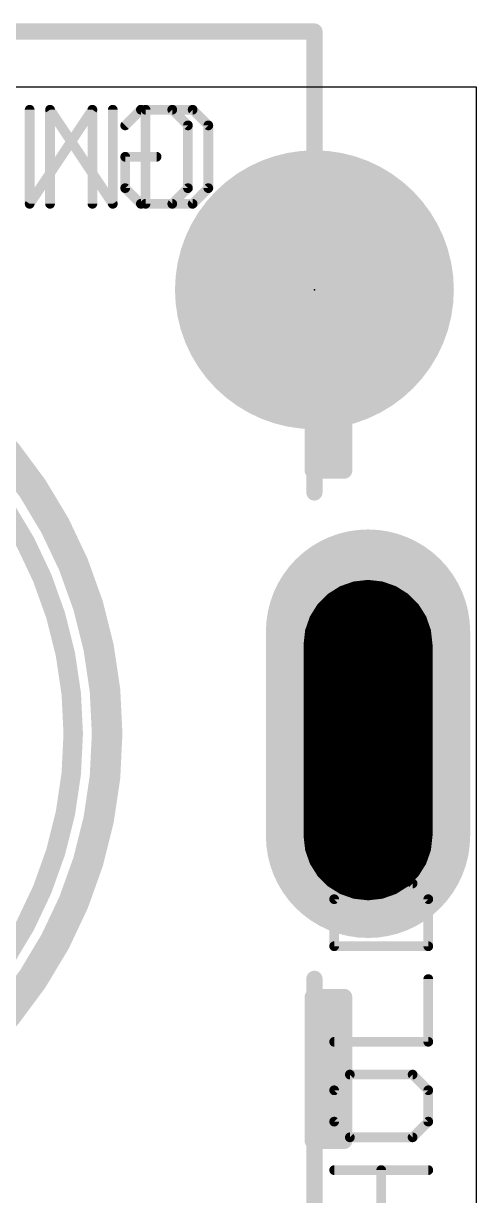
# Model space of a CAD drawing. Extents: x -2.2 to 51.7, y -0.4 to 51.
# Drawn here: x 45.98 to 49.53, y 41.8 to 50.98 of the extents above; entities that cross this region are included whole.
import ezdxf

# ---------------------------------------------------------------- set-up
doc = ezdxf.new("R2010")
doc.units = 0
for name, color, linetype in [('17', 94, 'CONTINUOUS'), ('20', 178, 'CONTINUOUS'), ('21', 250, 'CONTINUOUS'), ('22', 250, 'CONTINUOUS'), ('23', 178, 'CONTINUOUS'), ('253', 6, 'CONTINUOUS'), ('41', 14, 'CONTINUOUS'), ('46', 134, 'CONTINUOUS')]:
    doc.layers.add(name, color=color, linetype=linetype)

# ---------------------------------------------------------------- blocks, each defined once
blk = doc.blocks.new('LONGP100')
at = {"const_width": 1}
blk.add_lwpolyline([(-0.5, 0), (0.5, 0)], dxfattribs=at)
at = {"const_width": 0.5}
for points in [[(-0.5, 0.25, 1), (-0.5, -0.25)], [(0.5, -0.25, 1), (0.5, 0.25)]]:
    blk.add_lwpolyline(points, format="xyb", dxfattribs=at)
blk = doc.blocks.new('ROUNDP')
at = {"const_width": 0.5}
blk.add_lwpolyline([(0, -0.25, 1), (0, 0.25, 1), (0, -0.25)], format="xyb", dxfattribs=at)

msp = doc.modelspace()

# ---------------------------------------------------------------- linework, layer by layer
at = {"layer": '20'}
for p, q in [((49.53, 50.4825), (0, 50.4825)), ((49.53, 34.29), (49.53, 50.4825))]:
    msp.add_line(p, q, dxfattribs=at)
at = {"layer": '21'}
for points, const_width in [([(48.18, 50.9175), (38.18, 50.9175)], 0.127), ([(48.26, 50.9175), (48.18, 50.9175)], 0.127), ([(48.26, 47.3075), (48.26, 50.9175)], 0.127), ([(46.189, 49.5681), (46.189, 50.3053)], 0.0762), ([(46.189, 50.3053), (46.6805, 49.5681)], 0.0762), ([(46.6805, 49.5681), (46.6805, 50.3053)], 0.0762), ([(46.9374, 50.3053), (46.9374, 49.5681)], 0.0762), ([(47.306, 50.3053), (46.9374, 50.3053)], 0.0762), ([(47.4289, 50.1825), (47.306, 50.3053)], 0.0762), ([(47.4289, 49.691), (47.4289, 50.1825)], 0.0762), ([(47.306, 49.5681), (47.4289, 49.691)], 0.0762), ([(46.9374, 49.5681), (47.306, 49.5681)], 0.0762), ([(48.5375, 44.2444), (48.4147, 44.1215)], 0.0762), ([(49.029, 44.2444), (48.5375, 44.2444)], 0.0762), ([(49.1519, 44.1215), (49.029, 44.2444)], 0.0762), ([(48.4147, 44.1215), (48.4147, 43.7529)], 0.0762), ([(49.1519, 43.7529), (49.1519, 44.1215)], 0.0762), ([(48.4147, 43.7529), (49.1519, 43.7529)], 0.0762), ([(48.26, 38.4175), (48.26, 43.4975)], 0.127), ([(49.1519, 43.0045), (49.1519, 43.496)], 0.0762), ([(48.4147, 43.0045), (49.1519, 43.0045)], 0.0762), ([(48.5375, 42.7476), (48.4147, 42.6247)], 0.0762), ([(49.029, 42.7476), (48.5375, 42.7476)], 0.0762), ([(49.1519, 42.6247), (49.029, 42.7476)], 0.0762), ([(48.4147, 42.6247), (48.4147, 42.379)], 0.0762), ([(49.1519, 42.379), (49.1519, 42.6247)], 0.0762), ([(48.4147, 42.379), (48.5375, 42.2561)], 0.0762), ([(49.029, 42.2561), (49.1519, 42.379)], 0.0762), ([(48.5375, 42.2561), (49.029, 42.2561)], 0.0762), ([(48.4147, 41.9992), (49.1519, 41.9992)], 0.0762), ([(48.7833, 41.5077), (48.7833, 41.9992)], 0.0762)]:
    msp.add_lwpolyline(points, dxfattribs=dict(at, const_width=const_width))
for points, const_width in [([(48.18, 50.9493, 1), (48.18, 50.8858)], 0.0635), ([(48.18, 50.8858, 1), (48.18, 50.9493)], 0.0635), ([(48.2918, 50.9175, 1), (48.2283, 50.9175)], 0.0635), ([(48.26, 50.8858, 1), (48.26, 50.9493)], 0.0635), ([(46.2081, 50.3053, 1), (46.17, 50.3053)], 0.0381), ([(46.2049, 50.3159, 1), (46.1732, 50.2948)], 0.0381), ([(46.6996, 50.3053, 1), (46.6615, 50.3053)], 0.0381), ([(46.9565, 50.3053, 1), (46.9184, 50.3053)], 0.0381), ([(46.9374, 50.3244, 1), (46.9374, 50.2863)], 0.0381), ([(47.3195, 50.3188, 1), (47.2926, 50.2919)], 0.0381), ([(47.306, 50.2863, 1), (47.306, 50.3244)], 0.0381), ([(47.448, 50.1825, 1), (47.4099, 50.1825)], 0.0381), ([(47.4154, 50.169, 1), (47.4424, 50.1959)], 0.0381), ([(47.4099, 49.691, 1), (47.448, 49.691)], 0.0381), ([(47.4424, 49.6775, 1), (47.4154, 49.7044)], 0.0381), ([(46.17, 49.5681, 1), (46.2081, 49.5681)], 0.0381), ([(46.6615, 49.5681, 1), (46.6996, 49.5681)], 0.0381), ([(46.6646, 49.5575, 1), (46.6964, 49.5787)], 0.0381), ([(46.9374, 49.5872, 1), (46.9374, 49.5491)], 0.0381), ([(46.9184, 49.5681, 1), (46.9565, 49.5681)], 0.0381), ([(47.2926, 49.5816, 1), (47.3195, 49.5546)], 0.0381), ([(47.306, 49.5491, 1), (47.306, 49.5872)], 0.0381), ([(43.18, 41.9175, 1), (43.18, 48.9175, 1), (43.18, 41.9175)], 0.1524), ([(43.18, 42.2267, 1), (43.18, 48.6083, 1), (43.18, 42.2267)], 0.1524), ([(48.2283, 47.3075, 1), (48.2918, 47.3075)], 0.0635), ([(48.5375, 44.2635, 1), (48.5375, 44.2254)], 0.0381), ([(48.551, 44.2309, 1), (48.5241, 44.2579)], 0.0381), ([(49.0425, 44.2579, 1), (49.0156, 44.2309)], 0.0381), ([(49.029, 44.2254, 1), (49.029, 44.2635)], 0.0381), ([(48.4337, 44.1215, 1), (48.3956, 44.1215)], 0.0381), ([(48.4012, 44.135, 1), (48.4281, 44.1081)], 0.0381), ([(49.171, 44.1215, 1), (49.1329, 44.1215)], 0.0381), ([(49.1384, 44.1081, 1), (49.1654, 44.135)], 0.0381), ([(48.4147, 43.772, 1), (48.4147, 43.7339)], 0.0381), ([(48.3956, 43.7529, 1), (48.4337, 43.7529)], 0.0381), ([(49.1329, 43.7529, 1), (49.171, 43.7529)], 0.0381), ([(49.1519, 43.7339, 1), (49.1519, 43.772)], 0.0381), ([(48.2918, 43.4975, 1), (48.2283, 43.4975)], 0.0635), ([(49.171, 43.496, 1), (49.1329, 43.496)], 0.0381), ([(48.4147, 43.0236, 1), (48.4147, 42.9855)], 0.0381), ([(49.1329, 43.0045, 1), (49.171, 43.0045)], 0.0381), ([(49.1519, 42.9855, 1), (49.1519, 43.0236)], 0.0381), ([(48.5375, 42.7666, 1), (48.5375, 42.7285)], 0.0381), ([(48.551, 42.7341, 1), (48.5241, 42.761)], 0.0381), ([(49.0425, 42.761, 1), (49.0156, 42.7341)], 0.0381), ([(49.029, 42.7285, 1), (49.029, 42.7666)], 0.0381), ([(48.4012, 42.6382, 1), (48.4281, 42.6112)], 0.0381), ([(48.4337, 42.6247, 1), (48.3956, 42.6247)], 0.0381), ([(49.171, 42.6247, 1), (49.1329, 42.6247)], 0.0381), ([(49.1384, 42.6112, 1), (49.1654, 42.6382)], 0.0381), ([(48.4281, 42.3924, 1), (48.4012, 42.3655)], 0.0381), ([(49.1654, 42.3655, 1), (49.1384, 42.3924)], 0.0381), ([(48.3956, 42.379, 1), (48.4337, 42.379)], 0.0381), ([(49.1329, 42.379, 1), (49.171, 42.379)], 0.0381), ([(48.5375, 42.2751, 1), (48.5375, 42.237)], 0.0381), ([(48.5241, 42.2426, 1), (48.551, 42.2696)], 0.0381), ([(49.0156, 42.2696, 1), (49.0425, 42.2426)], 0.0381), ([(49.029, 42.237, 1), (49.029, 42.2751)], 0.0381), ([(48.4147, 42.0182, 1), (48.4147, 41.9801)], 0.0381), ([(48.8023, 41.9992, 1), (48.7642, 41.9992)], 0.0381), ([(49.1519, 41.9801, 1), (49.1519, 42.0182)], 0.0381)]:
    msp.add_lwpolyline(points, format="xyb", dxfattribs=dict(at, const_width=const_width))
at = {"layer": '22', "const_width": 0.0381}
for points in [[(46.0485, 50.3053, 1), (46.0104, 50.3053)], [(46.54, 50.3053, 1), (46.5019, 50.3053)], [(46.5368, 50.2948, 1), (46.5051, 50.3159)], [(46.9008, 50.3244, 1), (46.9008, 50.2863)], [(46.9143, 50.2919, 1), (46.8873, 50.3188)], [(47.16, 50.3188, 1), (47.1331, 50.2919)], [(47.1465, 50.2863, 1), (47.1465, 50.3244)], [(47.2885, 50.1825, 1), (47.2504, 50.1825)], [(46.7644, 50.1959, 1), (46.7914, 50.169)], [(47.2559, 50.169, 1), (47.2829, 50.1959)], [(46.7779, 49.9558, 1), (46.7779, 49.9177)], [(46.797, 49.9367, 1), (46.7589, 49.9367)], [(47.0237, 49.9177, 1), (47.0237, 49.9558)], [(46.7914, 49.7044, 1), (46.7644, 49.6775)], [(46.7589, 49.691, 1), (46.797, 49.691)], [(47.2504, 49.691, 1), (47.2885, 49.691)], [(47.2829, 49.6775, 1), (47.2559, 49.7044)], [(46.0136, 49.5787, 1), (46.0454, 49.5575)], [(46.0104, 49.5681, 1), (46.0485, 49.5681)], [(46.5019, 49.5681, 1), (46.54, 49.5681)], [(46.9008, 49.5872, 1), (46.9008, 49.5491)], [(46.8873, 49.5546, 1), (46.9143, 49.5816)], [(47.1331, 49.5816, 1), (47.16, 49.5546)], [(47.1465, 49.5491, 1), (47.1465, 49.5872)]]:
    msp.add_lwpolyline(points, format="xyb", dxfattribs=at)
at = {"layer": '22', "const_width": 0.0762}
for points in [[(46.521, 50.3053), (46.0295, 49.5681)], [(46.0295, 49.5681), (46.0295, 50.3053)], [(46.521, 49.5681), (46.521, 50.3053)], [(46.7779, 50.1825), (46.9008, 50.3053)], [(46.9008, 50.3053), (47.1465, 50.3053)], [(47.1465, 50.3053), (47.2694, 50.1825)], [(47.2694, 50.1825), (47.2694, 49.691)], [(46.7779, 49.691), (46.7779, 49.9367)], [(46.7779, 49.9367), (47.0237, 49.9367)], [(46.9008, 49.5681), (46.7779, 49.691)], [(47.2694, 49.691), (47.1465, 49.5681)], [(47.1465, 49.5681), (46.9008, 49.5681)]]:
    msp.add_lwpolyline(points, dxfattribs=at)
at = {"layer": '23'}
msp.add_point((48.26, 48.895), dxfattribs=at)
at = {"layer": '253', "const_width": 0.127}
msp.add_lwpolyline([(43.18, 42.0175, 1), (43.18, 48.8175, 1), (43.18, 42.0175)], format="xyb", dxfattribs=at)
at = {"layer": '41', "const_width": 0.0635}
for points in [[(48.247, 48.6373, 1), (48.247, 48.5737)], [(48.2788, 48.6055, 1), (48.2152, 48.6055)], [(48.5248, 48.6055, 1), (48.4612, 48.6055)], [(48.493, 48.5737, 1), (48.493, 48.6373)], [(48.247, 48.5458, 1), (48.247, 48.4823)], [(48.493, 48.4823, 1), (48.493, 48.5458)], [(48.247, 48.4188, 1), (48.247, 48.3552)], [(48.493, 48.3552, 1), (48.493, 48.4188)], [(48.247, 48.2918, 1), (48.247, 48.2283)], [(48.493, 48.2283, 1), (48.493, 48.2918)], [(48.247, 48.1648, 1), (48.247, 48.1013)], [(48.493, 48.1013, 1), (48.493, 48.1648)], [(48.247, 48.0378, 1), (48.247, 47.9742)], [(48.493, 47.9742, 1), (48.493, 48.0378)], [(48.247, 47.9108, 1), (48.247, 47.8473)], [(48.493, 47.8473, 1), (48.493, 47.9108)], [(48.247, 47.7838, 1), (48.247, 47.7203)], [(48.493, 47.7203, 1), (48.493, 47.7838)], [(48.247, 47.6568, 1), (48.247, 47.5932)], [(48.493, 47.5932, 1), (48.493, 47.6568)], [(48.247, 47.5298, 1), (48.247, 47.4663)], [(48.493, 47.4663, 1), (48.493, 47.5298)], [(48.247, 47.5103, 1), (48.247, 47.4468)], [(48.2152, 47.4785, 1), (48.2788, 47.4785)], [(48.4612, 47.4785, 1), (48.5248, 47.4785)], [(48.493, 47.4468, 1), (48.493, 47.5103)], [(48.247, 43.3873, 1), (48.247, 43.3237)], [(48.247, 43.3388, 1), (48.247, 43.2752)], [(48.2788, 43.3555, 1), (48.2152, 43.3555)], [(48.5248, 43.3555, 1), (48.4612, 43.3555)], [(48.493, 43.3237, 1), (48.493, 43.3873)], [(48.493, 43.2752, 1), (48.493, 43.3388)], [(48.247, 43.2118, 1), (48.247, 43.1482)], [(48.493, 43.1482, 1), (48.493, 43.2118)], [(48.247, 43.0848, 1), (48.247, 43.0213)], [(48.493, 43.0213, 1), (48.493, 43.0848)], [(48.247, 42.9578, 1), (48.247, 42.8942)], [(48.493, 42.8942, 1), (48.493, 42.9578)], [(48.247, 42.8308, 1), (48.247, 42.7672)], [(48.493, 42.7672, 1), (48.493, 42.8308)], [(48.247, 42.7038, 1), (48.247, 42.6403)], [(48.493, 42.6403, 1), (48.493, 42.7038)], [(48.247, 42.5768, 1), (48.247, 42.5132)], [(48.493, 42.5132, 1), (48.493, 42.5768)], [(48.247, 42.4498, 1), (48.247, 42.3862)], [(48.493, 42.3862, 1), (48.493, 42.4498)], [(48.247, 42.3228, 1), (48.247, 42.2593)], [(48.493, 42.2593, 1), (48.493, 42.3228)], [(48.247, 42.2603, 1), (48.247, 42.1968)], [(48.2152, 42.2285, 1), (48.2788, 42.2285)], [(48.4612, 42.2285, 1), (48.5248, 42.2285)], [(48.493, 42.1968, 1), (48.493, 42.2603)]]:
    msp.add_lwpolyline(points, format="xyb", dxfattribs=at)
at = {"layer": '41', "const_width": 0.127}
for points in [[(48.493, 48.6055), (48.247, 48.6055)], [(48.247, 48.6055), (48.247, 47.4785)], [(48.493, 47.4785), (48.493, 48.6055)], [(48.247, 48.514), (48.493, 48.514)], [(48.247, 48.387), (48.493, 48.387)], [(48.247, 48.26), (48.493, 48.26)], [(48.247, 48.133), (48.493, 48.133)], [(48.247, 48.006), (48.493, 48.006)], [(48.247, 47.879), (48.493, 47.879)], [(48.247, 47.752), (48.493, 47.752)], [(48.247, 47.625), (48.493, 47.625)], [(48.247, 47.498), (48.493, 47.498)], [(48.247, 47.4785), (48.493, 47.4785)], [(48.493, 43.3555), (48.247, 43.3555)], [(48.247, 43.3555), (48.247, 42.2285)], [(48.247, 43.307), (48.493, 43.307)], [(48.493, 42.2285), (48.493, 43.3555)], [(48.247, 43.18), (48.493, 43.18)], [(48.247, 43.053), (48.493, 43.053)], [(48.247, 42.926), (48.493, 42.926)], [(48.247, 42.799), (48.493, 42.799)], [(48.247, 42.672), (48.493, 42.672)], [(48.247, 42.545), (48.493, 42.545)], [(48.247, 42.418), (48.493, 42.418)], [(48.247, 42.291), (48.493, 42.291)], [(48.247, 42.2285), (48.493, 42.2285)]]:
    msp.add_lwpolyline(points, dxfattribs=at)
at = {"layer": '46', "const_width": 0.01}
for points in [[(48.4631, 46.568), (48.3683, 46.5084)], [(48.4344, 46.55), (48.9256, 46.55)], [(48.4504, 46.56), (48.9096, 46.56)], [(48.5687, 46.605), (48.4631, 46.568)], [(48.4688, 46.57), (48.8912, 46.57)], [(48.4974, 46.58), (48.8626, 46.58)], [(48.526, 46.59), (48.834, 46.59)], [(48.5546, 46.6), (48.8054, 46.6)], [(48.68, 46.6175), (48.5687, 46.605)], [(48.6134, 46.61), (48.7466, 46.61)], [(48.7913, 46.605), (48.68, 46.6175)], [(48.8969, 46.568), (48.7913, 46.605)], [(48.9917, 46.5084), (48.8969, 46.568)], [(48.3683, 46.5084), (48.2891, 46.4292)], [(48.3198, 46.46), (49.0402, 46.46)], [(48.3298, 46.47), (49.0302, 46.47)], [(48.3398, 46.48), (49.0202, 46.48)], [(48.3498, 46.49), (49.0102, 46.49)], [(48.3598, 46.5), (49.0002, 46.5)], [(48.3708, 46.51), (48.9892, 46.51)], [(48.3867, 46.52), (48.9733, 46.52)], [(48.4026, 46.53), (48.9574, 46.53)], [(48.4185, 46.54), (48.9415, 46.54)], [(49.0709, 46.4292), (48.9917, 46.5084)], [(48.2891, 46.4292), (48.2295, 46.3344)], [(48.2456, 46.36), (49.1144, 46.36)], [(48.2519, 46.37), (49.1081, 46.37)], [(48.2581, 46.38), (49.1019, 46.38)], [(48.2644, 46.39), (49.0956, 46.39)], [(48.2707, 46.4), (49.0893, 46.4)], [(48.277, 46.41), (49.083, 46.41)], [(48.2833, 46.42), (49.0767, 46.42)], [(48.2898, 46.43), (49.0702, 46.43)], [(48.2998, 46.44), (49.0602, 46.44)], [(48.3098, 46.45), (49.0502, 46.45)], [(49.1305, 46.3344), (49.0709, 46.4292)], [(48.2295, 46.3344), (48.1925, 46.2288)], [(48.207, 46.27), (49.153, 46.27)], [(48.2105, 46.28), (49.1495, 46.28)], [(48.214, 46.29), (49.146, 46.29)], [(48.2175, 46.3), (49.1425, 46.3)], [(48.221, 46.31), (49.139, 46.31)], [(48.2245, 46.32), (49.1355, 46.32)], [(48.228, 46.33), (49.132, 46.33)], [(48.233, 46.34), (49.127, 46.34)], [(48.2393, 46.35), (49.1207, 46.35)], [(49.1675, 46.2288), (49.1305, 46.3344)], [(48.1925, 46.2288), (48.18, 46.1175)], [(48.187, 46.18), (49.173, 46.18)], [(48.1882, 46.19), (49.1718, 46.19)], [(48.1893, 46.2), (49.1707, 46.2)], [(48.1904, 46.21), (49.1696, 46.21)], [(48.1916, 46.22), (49.1684, 46.22)], [(48.193, 46.23), (49.167, 46.23)], [(48.1965, 46.24), (49.1635, 46.24)], [(48.2, 46.25), (49.16, 46.25)], [(48.2035, 46.26), (49.1565, 46.26)], [(49.18, 46.1175), (49.1675, 46.2288)], [(48.18, 46.1175), (48.18, 44.6175)], [(48.18, 46.11), (49.18, 46.11)], [(48.18, 46.1), (49.18, 46.1)], [(48.18, 46.09), (49.18, 46.09)], [(48.1803, 46.12), (49.1797, 46.12)], [(48.1814, 46.13), (49.1786, 46.13)], [(48.1825, 46.14), (49.1775, 46.14)], [(48.1837, 46.15), (49.1763, 46.15)], [(48.1848, 46.16), (49.1752, 46.16)], [(48.1859, 46.17), (49.1741, 46.17)], [(49.18, 44.6175), (49.18, 46.1175)], [(48.18, 46.08), (49.18, 46.08)], [(48.18, 46.07), (49.18, 46.07)], [(48.18, 46.06), (49.18, 46.06)], [(48.18, 46.05), (49.18, 46.05)], [(48.18, 46.04), (49.18, 46.04)], [(48.18, 46.03), (49.18, 46.03)], [(48.18, 46.02), (49.18, 46.02)], [(48.18, 46.01), (49.18, 46.01)], [(48.18, 46), (49.18, 46)], [(48.18, 45.99), (49.18, 45.99)], [(48.18, 45.98), (49.18, 45.98)], [(48.18, 45.97), (49.18, 45.97)], [(48.18, 45.96), (49.18, 45.96)], [(48.18, 45.95), (49.18, 45.95)], [(48.18, 45.94), (49.18, 45.94)], [(48.18, 45.93), (49.18, 45.93)], [(48.18, 45.92), (49.18, 45.92)], [(48.18, 45.91), (49.18, 45.91)], [(48.18, 45.9), (49.18, 45.9)], [(48.18, 45.89), (49.18, 45.89)], [(48.18, 45.88), (49.18, 45.88)], [(48.18, 45.87), (49.18, 45.87)], [(48.18, 45.86), (49.18, 45.86)], [(48.18, 45.85), (49.18, 45.85)], [(48.18, 45.84), (49.18, 45.84)], [(48.18, 45.83), (49.18, 45.83)], [(48.18, 45.82), (49.18, 45.82)], [(48.18, 45.81), (49.18, 45.81)], [(48.18, 45.8), (49.18, 45.8)], [(48.18, 45.79), (49.18, 45.79)], [(48.18, 45.78), (49.18, 45.78)], [(48.18, 45.77), (49.18, 45.77)], [(48.18, 45.76), (49.18, 45.76)], [(48.18, 45.75), (49.18, 45.75)], [(48.18, 45.74), (49.18, 45.74)], [(48.18, 45.73), (49.18, 45.73)], [(48.18, 45.72), (49.18, 45.72)], [(48.18, 45.71), (49.18, 45.71)], [(48.18, 45.7), (49.18, 45.7)], [(48.18, 45.69), (49.18, 45.69)], [(48.18, 45.68), (49.18, 45.68)], [(48.18, 45.67), (49.18, 45.67)], [(48.18, 45.66), (49.18, 45.66)], [(48.18, 45.65), (49.18, 45.65)], [(48.18, 45.64), (49.18, 45.64)], [(48.18, 45.63), (49.18, 45.63)], [(48.18, 45.62), (49.18, 45.62)], [(48.18, 45.61), (49.18, 45.61)], [(48.18, 45.6), (49.18, 45.6)], [(48.18, 45.59), (49.18, 45.59)], [(48.18, 45.58), (49.18, 45.58)], [(48.18, 45.57), (49.18, 45.57)], [(48.18, 45.56), (49.18, 45.56)], [(48.18, 45.55), (49.18, 45.55)], [(48.18, 45.54), (49.18, 45.54)], [(48.18, 45.53), (49.18, 45.53)], [(48.18, 45.52), (49.18, 45.52)], [(48.18, 45.51), (49.18, 45.51)], [(48.18, 45.5), (49.18, 45.5)], [(48.18, 45.49), (49.18, 45.49)], [(48.18, 45.48), (49.18, 45.48)], [(48.18, 45.47), (49.18, 45.47)], [(48.18, 45.46), (49.18, 45.46)], [(48.18, 45.45), (49.18, 45.45)], [(48.18, 45.44), (49.18, 45.44)], [(48.18, 45.43), (49.18, 45.43)], [(48.18, 45.42), (49.18, 45.42)], [(48.18, 45.41), (49.18, 45.41)], [(48.18, 45.4), (49.18, 45.4)], [(48.18, 45.39), (49.18, 45.39)], [(48.18, 45.38), (49.18, 45.38)], [(48.18, 45.37), (49.18, 45.37)], [(48.18, 45.36), (49.18, 45.36)], [(48.18, 45.35), (49.18, 45.35)], [(48.18, 45.34), (49.18, 45.34)], [(48.18, 45.33), (49.18, 45.33)], [(48.18, 45.32), (49.18, 45.32)], [(48.18, 45.31), (49.18, 45.31)], [(48.18, 45.3), (49.18, 45.3)], [(48.18, 45.29), (49.18, 45.29)], [(48.18, 45.28), (49.18, 45.28)], [(48.18, 45.27), (49.18, 45.27)], [(48.18, 45.26), (49.18, 45.26)], [(48.18, 45.25), (49.18, 45.25)], [(48.18, 45.24), (49.18, 45.24)], [(48.18, 45.23), (49.18, 45.23)], [(48.18, 45.22), (49.18, 45.22)], [(48.18, 45.21), (49.18, 45.21)], [(48.18, 45.2), (49.18, 45.2)], [(48.18, 45.19), (49.18, 45.19)], [(48.18, 45.18), (49.18, 45.18)], [(48.18, 45.17), (49.18, 45.17)], [(48.18, 45.16), (49.18, 45.16)], [(48.18, 45.15), (49.18, 45.15)], [(48.18, 45.14), (49.18, 45.14)], [(48.18, 45.13), (49.18, 45.13)], [(48.18, 45.12), (49.18, 45.12)], [(48.18, 45.11), (49.18, 45.11)], [(48.18, 45.1), (49.18, 45.1)], [(48.18, 45.09), (49.18, 45.09)], [(48.18, 45.08), (49.18, 45.08)], [(48.18, 45.07), (49.18, 45.07)], [(48.18, 45.06), (49.18, 45.06)], [(48.18, 45.05), (49.18, 45.05)], [(48.18, 45.04), (49.18, 45.04)], [(48.18, 45.03), (49.18, 45.03)], [(48.18, 45.02), (49.18, 45.02)], [(48.18, 45.01), (49.18, 45.01)], [(48.18, 45), (49.18, 45)], [(48.18, 44.99), (49.18, 44.99)], [(48.18, 44.98), (49.18, 44.98)], [(48.18, 44.97), (49.18, 44.97)], [(48.18, 44.96), (49.18, 44.96)], [(48.18, 44.95), (49.18, 44.95)], [(48.18, 44.94), (49.18, 44.94)], [(48.18, 44.93), (49.18, 44.93)], [(48.18, 44.92), (49.18, 44.92)], [(48.18, 44.91), (49.18, 44.91)], [(48.18, 44.9), (49.18, 44.9)], [(48.18, 44.89), (49.18, 44.89)], [(48.18, 44.88), (49.18, 44.88)], [(48.18, 44.87), (49.18, 44.87)], [(48.18, 44.86), (49.18, 44.86)], [(48.18, 44.85), (49.18, 44.85)], [(48.18, 44.84), (49.18, 44.84)], [(48.18, 44.83), (49.18, 44.83)], [(48.18, 44.82), (49.18, 44.82)], [(48.18, 44.81), (49.18, 44.81)], [(48.18, 44.8), (49.18, 44.8)], [(48.18, 44.79), (49.18, 44.79)], [(48.18, 44.78), (49.18, 44.78)], [(48.18, 44.77), (49.18, 44.77)], [(48.18, 44.76), (49.18, 44.76)], [(48.18, 44.75), (49.18, 44.75)], [(48.18, 44.74), (49.18, 44.74)], [(48.18, 44.73), (49.18, 44.73)], [(48.18, 44.72), (49.18, 44.72)], [(48.18, 44.71), (49.18, 44.71)], [(48.18, 44.7), (49.18, 44.7)], [(48.18, 44.69), (49.18, 44.69)], [(48.18, 44.68), (49.18, 44.68)], [(48.18, 44.67), (49.18, 44.67)], [(48.18, 44.66), (49.18, 44.66)], [(48.18, 44.65), (49.18, 44.65)], [(48.18, 44.64), (49.18, 44.64)], [(48.18, 44.63), (49.18, 44.63)], [(48.18, 44.62), (49.18, 44.62)], [(48.18, 44.6175), (48.1925, 44.5062)], [(49.1675, 44.5062), (49.18, 44.6175)], [(48.1808, 44.61), (49.1792, 44.61)], [(48.182, 44.6), (49.178, 44.6)], [(48.1831, 44.59), (49.1769, 44.59)], [(48.1842, 44.58), (49.1758, 44.58)], [(48.1853, 44.57), (49.1746, 44.57)], [(48.1865, 44.56), (49.1735, 44.56)], [(48.1876, 44.55), (49.1724, 44.55)], [(48.1887, 44.54), (49.1713, 44.54)], [(48.1899, 44.53), (49.1701, 44.53)], [(48.191, 44.52), (49.169, 44.52)], [(48.1921, 44.51), (49.1679, 44.51)], [(48.1925, 44.5062), (48.2295, 44.4006)], [(48.1947, 44.5), (49.1653, 44.5)], [(48.1982, 44.49), (49.1618, 44.49)], [(48.2017, 44.48), (49.1583, 44.48)], [(48.2052, 44.47), (49.1548, 44.47)], [(48.2087, 44.46), (49.1513, 44.46)], [(48.2122, 44.45), (49.1478, 44.45)], [(48.2157, 44.44), (49.1443, 44.44)], [(49.1305, 44.4006), (49.1675, 44.5062)], [(48.2192, 44.43), (49.1408, 44.43)], [(48.2227, 44.42), (49.1373, 44.42)], [(48.2262, 44.41), (49.1338, 44.41)], [(48.2295, 44.4006), (48.2891, 44.3058)], [(48.2299, 44.4), (49.1301, 44.4)], [(48.2362, 44.39), (49.1238, 44.39)], [(48.2424, 44.38), (49.1176, 44.38)], [(48.2487, 44.37), (49.1113, 44.37)], [(48.255, 44.36), (49.105, 44.36)], [(48.2613, 44.35), (49.0987, 44.35)], [(48.2676, 44.34), (49.0924, 44.34)], [(49.0709, 44.3058), (49.1305, 44.4006)], [(48.2739, 44.33), (49.0861, 44.33)], [(48.2801, 44.32), (49.0799, 44.32)], [(48.2864, 44.31), (49.0736, 44.31)], [(48.2891, 44.3058), (48.3683, 44.2266)], [(48.2948, 44.3), (49.0652, 44.3)], [(48.3048, 44.29), (49.0552, 44.29)], [(48.3148, 44.28), (49.0452, 44.28)], [(48.3248, 44.27), (49.0352, 44.27)], [(48.3348, 44.26), (49.0252, 44.26)], [(48.3448, 44.25), (49.0152, 44.25)], [(48.9917, 44.2266), (49.0709, 44.3058)], [(48.3548, 44.24), (49.0052, 44.24)], [(48.3648, 44.23), (48.9952, 44.23)], [(48.3683, 44.2266), (48.4631, 44.167)], [(48.3787, 44.22), (48.9813, 44.22)], [(48.3947, 44.21), (48.9653, 44.21)], [(48.4106, 44.2), (48.9494, 44.2)], [(48.4265, 44.19), (48.9335, 44.19)], [(48.4424, 44.18), (48.9176, 44.18)], [(48.4583, 44.17), (48.9017, 44.17)], [(48.4631, 44.167), (48.5687, 44.13)], [(48.4831, 44.16), (48.8769, 44.16)], [(48.7913, 44.13), (48.8969, 44.167)], [(48.8969, 44.167), (48.9917, 44.2266)], [(48.5117, 44.15), (48.8483, 44.15)], [(48.5403, 44.14), (48.8197, 44.14)], [(48.5687, 44.13), (48.68, 44.1175)], [(48.5691, 44.13), (48.7909, 44.13)], [(48.6578, 44.12), (48.7022, 44.12)], [(48.68, 44.1175), (48.7913, 44.13)]]:
    msp.add_lwpolyline(points, dxfattribs=at)
at = {"layer": '46', "const_width": 0.005}
for points in [[(48.4344, 46.5525, 1), (48.4344, 46.5475)], [(48.4504, 46.5625, 1), (48.4504, 46.5575)], [(48.4622, 46.5703, 1), (48.4639, 46.5656)], [(48.4644, 46.5659, 1), (48.4617, 46.5701)], [(48.4688, 46.5725, 1), (48.4688, 46.5675)], [(48.4974, 46.5825, 1), (48.4974, 46.5775)], [(48.526, 46.5925, 1), (48.526, 46.5875)], [(48.5546, 46.6025, 1), (48.5546, 46.5975)], [(48.5685, 46.6074, 1), (48.569, 46.6025)], [(48.5696, 46.6026, 1), (48.5679, 46.6073)], [(48.6134, 46.6125, 1), (48.6134, 46.6075)], [(48.6803, 46.62, 1), (48.6797, 46.615)], [(48.6803, 46.615, 1), (48.6797, 46.62)], [(48.7466, 46.6075, 1), (48.7466, 46.6125)], [(48.7921, 46.6073, 1), (48.7904, 46.6026)], [(48.791, 46.6025, 1), (48.7915, 46.6074)], [(48.8054, 46.5975, 1), (48.8054, 46.6025)], [(48.834, 46.5875, 1), (48.834, 46.5925)], [(48.8626, 46.5775, 1), (48.8626, 46.5825)], [(48.8912, 46.5675, 1), (48.8912, 46.5725)], [(48.8983, 46.5701, 1), (48.8956, 46.5659)], [(48.8961, 46.5656, 1), (48.8978, 46.5703)], [(48.9096, 46.5575, 1), (48.9096, 46.5625)], [(48.9256, 46.5475, 1), (48.9256, 46.5525)], [(48.3198, 46.4625, 1), (48.3198, 46.4575)], [(48.3298, 46.4725, 1), (48.3298, 46.4675)], [(48.3398, 46.4825, 1), (48.3398, 46.4775)], [(48.3498, 46.4925, 1), (48.3498, 46.4875)], [(48.3598, 46.5025, 1), (48.3598, 46.4975)], [(48.3669, 46.5105, 1), (48.3696, 46.5063)], [(48.37, 46.5066, 1), (48.3665, 46.5102)], [(48.3708, 46.5125, 1), (48.3708, 46.5075)], [(48.3867, 46.5225, 1), (48.3867, 46.5175)], [(48.4026, 46.5325, 1), (48.4026, 46.5275)], [(48.4185, 46.5425, 1), (48.4185, 46.5375)], [(48.9415, 46.5375, 1), (48.9415, 46.5425)], [(48.9574, 46.5275, 1), (48.9574, 46.5325)], [(48.9733, 46.5175, 1), (48.9733, 46.5225)], [(48.9892, 46.5075, 1), (48.9892, 46.5125)], [(48.9935, 46.5102, 1), (48.99, 46.5066)], [(48.9904, 46.5063, 1), (48.9931, 46.5105)], [(49.0002, 46.4975, 1), (49.0002, 46.5025)], [(49.0102, 46.4875, 1), (49.0102, 46.4925)], [(49.0202, 46.4775, 1), (49.0202, 46.4825)], [(49.0302, 46.4675, 1), (49.0302, 46.4725)], [(49.0402, 46.4575, 1), (49.0402, 46.4625)], [(48.2456, 46.3625, 1), (48.2456, 46.3575)], [(48.2519, 46.3725, 1), (48.2519, 46.3675)], [(48.2581, 46.3825, 1), (48.2581, 46.3775)], [(48.2644, 46.3925, 1), (48.2644, 46.3875)], [(48.2707, 46.4025, 1), (48.2707, 46.3975)], [(48.277, 46.4125, 1), (48.277, 46.4075)], [(48.2833, 46.4225, 1), (48.2833, 46.4175)], [(48.2873, 46.431, 1), (48.2909, 46.4275)], [(48.2912, 46.4279, 1), (48.287, 46.4306)], [(48.2898, 46.4325, 1), (48.2898, 46.4275)], [(48.2998, 46.4425, 1), (48.2998, 46.4375)], [(48.3098, 46.4525, 1), (48.3098, 46.4475)], [(49.0502, 46.4475, 1), (49.0502, 46.4525)], [(49.0602, 46.4375, 1), (49.0602, 46.4425)], [(49.073, 46.4306, 1), (49.0688, 46.4279)], [(49.0691, 46.4275, 1), (49.0727, 46.431)], [(49.0702, 46.4275, 1), (49.0702, 46.4325)], [(49.0767, 46.4175, 1), (49.0767, 46.4225)], [(49.083, 46.4075, 1), (49.083, 46.4125)], [(49.0893, 46.3975, 1), (49.0893, 46.4025)], [(49.0956, 46.3875, 1), (49.0956, 46.3925)], [(49.1019, 46.3775, 1), (49.1019, 46.3825)], [(49.1081, 46.3675, 1), (49.1081, 46.3725)], [(49.1144, 46.3575, 1), (49.1144, 46.3625)], [(48.207, 46.2725, 1), (48.207, 46.2675)], [(48.2105, 46.2825, 1), (48.2105, 46.2775)], [(48.214, 46.2925, 1), (48.214, 46.2875)], [(48.2175, 46.3025, 1), (48.2175, 46.2975)], [(48.221, 46.3125, 1), (48.221, 46.3075)], [(48.2245, 46.3225, 1), (48.2245, 46.3175)], [(48.228, 46.3325, 1), (48.228, 46.3275)], [(48.2274, 46.3358, 1), (48.2316, 46.3331)], [(48.2319, 46.3336, 1), (48.2272, 46.3353)], [(48.233, 46.3425, 1), (48.233, 46.3375)], [(48.2393, 46.3525, 1), (48.2393, 46.3475)], [(49.1207, 46.3475, 1), (49.1207, 46.3525)], [(49.127, 46.3375, 1), (49.127, 46.3425)], [(49.1328, 46.3353, 1), (49.1281, 46.3336)], [(49.1284, 46.3331, 1), (49.1326, 46.3358)], [(49.132, 46.3275, 1), (49.132, 46.3325)], [(49.1355, 46.3175, 1), (49.1355, 46.3225)], [(49.139, 46.3075, 1), (49.139, 46.3125)], [(49.1425, 46.2975, 1), (49.1425, 46.3025)], [(49.146, 46.2875, 1), (49.146, 46.2925)], [(49.1495, 46.2775, 1), (49.1495, 46.2825)], [(49.153, 46.2675, 1), (49.153, 46.2725)], [(48.187, 46.1825, 1), (48.187, 46.1775)], [(48.1882, 46.1925, 1), (48.1882, 46.1875)], [(48.1893, 46.2025, 1), (48.1893, 46.1975)], [(48.1904, 46.2125, 1), (48.1904, 46.2075)], [(48.1916, 46.2225, 1), (48.1916, 46.2175)], [(48.195, 46.2285, 1), (48.1901, 46.229)], [(48.1902, 46.2296, 1), (48.1949, 46.2279)], [(48.193, 46.2325, 1), (48.193, 46.2275)], [(48.1965, 46.2425, 1), (48.1965, 46.2375)], [(48.2, 46.2525, 1), (48.2, 46.2475)], [(48.2035, 46.2625, 1), (48.2035, 46.2575)], [(49.1565, 46.2575, 1), (49.1565, 46.2625)], [(49.16, 46.2475, 1), (49.16, 46.2525)], [(49.1635, 46.2375, 1), (49.1635, 46.2425)], [(49.1699, 46.229, 1), (49.165, 46.2285)], [(49.1651, 46.2279, 1), (49.1698, 46.2296)], [(49.167, 46.2275, 1), (49.167, 46.2325)], [(49.1684, 46.2175, 1), (49.1684, 46.2225)], [(49.1696, 46.2075, 1), (49.1696, 46.2125)], [(49.1707, 46.1975, 1), (49.1707, 46.2025)], [(49.1718, 46.1875, 1), (49.1718, 46.1925)], [(49.173, 46.1775, 1), (49.173, 46.1825)], [(48.1825, 46.1175, 1), (48.1775, 46.1175)], [(48.1775, 46.1178, 1), (48.1825, 46.1172)], [(48.18, 46.1125, 1), (48.18, 46.1075)], [(48.18, 46.1025, 1), (48.18, 46.0975)], [(48.18, 46.0925, 1), (48.18, 46.0875)], [(48.1803, 46.1225, 1), (48.1803, 46.1175)], [(48.1814, 46.1325, 1), (48.1814, 46.1275)], [(48.1825, 46.1425, 1), (48.1825, 46.1375)], [(48.1837, 46.1525, 1), (48.1837, 46.1475)], [(48.1848, 46.1625, 1), (48.1848, 46.1575)], [(48.1859, 46.1725, 1), (48.1859, 46.1675)], [(49.1741, 46.1675, 1), (49.1741, 46.1725)], [(49.1752, 46.1575, 1), (49.1752, 46.1625)], [(49.1763, 46.1475, 1), (49.1763, 46.1525)], [(49.1775, 46.1375, 1), (49.1775, 46.1425)], [(49.1825, 46.1175, 1), (49.1775, 46.1175)], [(49.1775, 46.1172, 1), (49.1825, 46.1178)], [(49.1786, 46.1275, 1), (49.1786, 46.1325)], [(49.1797, 46.1175, 1), (49.1797, 46.1225)], [(49.18, 46.1075, 1), (49.18, 46.1125)], [(49.18, 46.0975, 1), (49.18, 46.1025)], [(49.18, 46.0875, 1), (49.18, 46.0925)], [(48.18, 46.0825, 1), (48.18, 46.0775)], [(48.18, 46.0725, 1), (48.18, 46.0675)], [(48.18, 46.0625, 1), (48.18, 46.0575)], [(48.18, 46.0525, 1), (48.18, 46.0475)], [(48.18, 46.0425, 1), (48.18, 46.0375)], [(48.18, 46.0325, 1), (48.18, 46.0275)], [(48.18, 46.0225, 1), (48.18, 46.0175)], [(48.18, 46.0125, 1), (48.18, 46.0075)], [(48.18, 46.0025, 1), (48.18, 45.9975)], [(49.18, 46.0775, 1), (49.18, 46.0825)], [(49.18, 46.0675, 1), (49.18, 46.0725)], [(49.18, 46.0575, 1), (49.18, 46.0625)], [(49.18, 46.0475, 1), (49.18, 46.0525)], [(49.18, 46.0375, 1), (49.18, 46.0425)], [(49.18, 46.0275, 1), (49.18, 46.0325)], [(49.18, 46.0175, 1), (49.18, 46.0225)], [(49.18, 46.0075, 1), (49.18, 46.0125)], [(49.18, 45.9975, 1), (49.18, 46.0025)], [(48.18, 45.9925, 1), (48.18, 45.9875)], [(48.18, 45.9825, 1), (48.18, 45.9775)], [(48.18, 45.9725, 1), (48.18, 45.9675)], [(48.18, 45.9625, 1), (48.18, 45.9575)], [(48.18, 45.9525, 1), (48.18, 45.9475)], [(48.18, 45.9425, 1), (48.18, 45.9375)], [(48.18, 45.9325, 1), (48.18, 45.9275)], [(48.18, 45.9225, 1), (48.18, 45.9175)], [(48.18, 45.9125, 1), (48.18, 45.9075)], [(49.18, 45.9875, 1), (49.18, 45.9925)], [(49.18, 45.9775, 1), (49.18, 45.9825)], [(49.18, 45.9675, 1), (49.18, 45.9725)], [(49.18, 45.9575, 1), (49.18, 45.9625)], [(49.18, 45.9475, 1), (49.18, 45.9525)], [(49.18, 45.9375, 1), (49.18, 45.9425)], [(49.18, 45.9275, 1), (49.18, 45.9325)], [(49.18, 45.9175, 1), (49.18, 45.9225)], [(49.18, 45.9075, 1), (49.18, 45.9125)], [(48.18, 45.9025, 1), (48.18, 45.8975)], [(48.18, 45.8925, 1), (48.18, 45.8875)], [(48.18, 45.8825, 1), (48.18, 45.8775)], [(48.18, 45.8725, 1), (48.18, 45.8675)], [(48.18, 45.8625, 1), (48.18, 45.8575)], [(48.18, 45.8525, 1), (48.18, 45.8475)], [(48.18, 45.8425, 1), (48.18, 45.8375)], [(48.18, 45.8325, 1), (48.18, 45.8275)], [(48.18, 45.8225, 1), (48.18, 45.8175)], [(48.18, 45.8125, 1), (48.18, 45.8075)], [(49.18, 45.8975, 1), (49.18, 45.9025)], [(49.18, 45.8875, 1), (49.18, 45.8925)], [(49.18, 45.8775, 1), (49.18, 45.8825)], [(49.18, 45.8675, 1), (49.18, 45.8725)], [(49.18, 45.8575, 1), (49.18, 45.8625)], [(49.18, 45.8475, 1), (49.18, 45.8525)], [(49.18, 45.8375, 1), (49.18, 45.8425)], [(49.18, 45.8275, 1), (49.18, 45.8325)], [(49.18, 45.8175, 1), (49.18, 45.8225)], [(49.18, 45.8075, 1), (49.18, 45.8125)], [(48.18, 45.8025, 1), (48.18, 45.7975)], [(48.18, 45.7925, 1), (48.18, 45.7875)], [(48.18, 45.7825, 1), (48.18, 45.7775)], [(48.18, 45.7725, 1), (48.18, 45.7675)], [(48.18, 45.7625, 1), (48.18, 45.7575)], [(48.18, 45.7525, 1), (48.18, 45.7475)], [(48.18, 45.7425, 1), (48.18, 45.7375)], [(48.18, 45.7325, 1), (48.18, 45.7275)], [(48.18, 45.7225, 1), (48.18, 45.7175)], [(49.18, 45.7975, 1), (49.18, 45.8025)], [(49.18, 45.7875, 1), (49.18, 45.7925)], [(49.18, 45.7775, 1), (49.18, 45.7825)], [(49.18, 45.7675, 1), (49.18, 45.7725)], [(49.18, 45.7575, 1), (49.18, 45.7625)], [(49.18, 45.7475, 1), (49.18, 45.7525)], [(49.18, 45.7375, 1), (49.18, 45.7425)], [(49.18, 45.7275, 1), (49.18, 45.7325)], [(49.18, 45.7175, 1), (49.18, 45.7225)], [(48.18, 45.7125, 1), (48.18, 45.7075)], [(48.18, 45.7025, 1), (48.18, 45.6975)], [(48.18, 45.6925, 1), (48.18, 45.6875)], [(48.18, 45.6825, 1), (48.18, 45.6775)], [(48.18, 45.6725, 1), (48.18, 45.6675)], [(48.18, 45.6625, 1), (48.18, 45.6575)], [(48.18, 45.6525, 1), (48.18, 45.6475)], [(48.18, 45.6425, 1), (48.18, 45.6375)], [(48.18, 45.6325, 1), (48.18, 45.6275)], [(49.18, 45.7075, 1), (49.18, 45.7125)], [(49.18, 45.6975, 1), (49.18, 45.7025)], [(49.18, 45.6875, 1), (49.18, 45.6925)], [(49.18, 45.6775, 1), (49.18, 45.6825)], [(49.18, 45.6675, 1), (49.18, 45.6725)], [(49.18, 45.6575, 1), (49.18, 45.6625)], [(49.18, 45.6475, 1), (49.18, 45.6525)], [(49.18, 45.6375, 1), (49.18, 45.6425)], [(49.18, 45.6275, 1), (49.18, 45.6325)], [(48.18, 45.6225, 1), (48.18, 45.6175)], [(48.18, 45.6125, 1), (48.18, 45.6075)], [(48.18, 45.6025, 1), (48.18, 45.5975)], [(48.18, 45.5925, 1), (48.18, 45.5875)], [(48.18, 45.5825, 1), (48.18, 45.5775)], [(48.18, 45.5725, 1), (48.18, 45.5675)], [(48.18, 45.5625, 1), (48.18, 45.5575)], [(48.18, 45.5525, 1), (48.18, 45.5475)], [(48.18, 45.5425, 1), (48.18, 45.5375)], [(49.18, 45.6175, 1), (49.18, 45.6225)], [(49.18, 45.6075, 1), (49.18, 45.6125)], [(49.18, 45.5975, 1), (49.18, 45.6025)], [(49.18, 45.5875, 1), (49.18, 45.5925)], [(49.18, 45.5775, 1), (49.18, 45.5825)], [(49.18, 45.5675, 1), (49.18, 45.5725)], [(49.18, 45.5575, 1), (49.18, 45.5625)], [(49.18, 45.5475, 1), (49.18, 45.5525)], [(49.18, 45.5375, 1), (49.18, 45.5425)], [(48.18, 45.5325, 1), (48.18, 45.5275)], [(48.18, 45.5225, 1), (48.18, 45.5175)], [(48.18, 45.5125, 1), (48.18, 45.5075)], [(48.18, 45.5025, 1), (48.18, 45.4975)], [(48.18, 45.4925, 1), (48.18, 45.4875)], [(48.18, 45.4825, 1), (48.18, 45.4775)], [(48.18, 45.4725, 1), (48.18, 45.4675)], [(48.18, 45.4625, 1), (48.18, 45.4575)], [(48.18, 45.4525, 1), (48.18, 45.4475)], [(49.18, 45.5275, 1), (49.18, 45.5325)], [(49.18, 45.5175, 1), (49.18, 45.5225)], [(49.18, 45.5075, 1), (49.18, 45.5125)], [(49.18, 45.4975, 1), (49.18, 45.5025)], [(49.18, 45.4875, 1), (49.18, 45.4925)], [(49.18, 45.4775, 1), (49.18, 45.4825)], [(49.18, 45.4675, 1), (49.18, 45.4725)], [(49.18, 45.4575, 1), (49.18, 45.4625)], [(49.18, 45.4475, 1), (49.18, 45.4525)], [(48.18, 45.4425, 1), (48.18, 45.4375)], [(48.18, 45.4325, 1), (48.18, 45.4275)], [(48.18, 45.4225, 1), (48.18, 45.4175)], [(48.18, 45.4125, 1), (48.18, 45.4075)], [(48.18, 45.4025, 1), (48.18, 45.3975)], [(48.18, 45.3925, 1), (48.18, 45.3875)], [(48.18, 45.3825, 1), (48.18, 45.3775)], [(48.18, 45.3725, 1), (48.18, 45.3675)], [(48.18, 45.3625, 1), (48.18, 45.3575)], [(48.18, 45.3525, 1), (48.18, 45.3475)], [(49.18, 45.4375, 1), (49.18, 45.4425)], [(49.18, 45.4275, 1), (49.18, 45.4325)], [(49.18, 45.4175, 1), (49.18, 45.4225)], [(49.18, 45.4075, 1), (49.18, 45.4125)], [(49.18, 45.3975, 1), (49.18, 45.4025)], [(49.18, 45.3875, 1), (49.18, 45.3925)], [(49.18, 45.3775, 1), (49.18, 45.3825)], [(49.18, 45.3675, 1), (49.18, 45.3725)], [(49.18, 45.3575, 1), (49.18, 45.3625)], [(49.18, 45.3475, 1), (49.18, 45.3525)], [(48.18, 45.3425, 1), (48.18, 45.3375)], [(48.18, 45.3325, 1), (48.18, 45.3275)], [(48.18, 45.3225, 1), (48.18, 45.3175)], [(48.18, 45.3125, 1), (48.18, 45.3075)], [(48.18, 45.3025, 1), (48.18, 45.2975)], [(48.18, 45.2925, 1), (48.18, 45.2875)], [(48.18, 45.2825, 1), (48.18, 45.2775)], [(48.18, 45.2725, 1), (48.18, 45.2675)], [(48.18, 45.2625, 1), (48.18, 45.2575)], [(49.18, 45.3375, 1), (49.18, 45.3425)], [(49.18, 45.3275, 1), (49.18, 45.3325)], [(49.18, 45.3175, 1), (49.18, 45.3225)], [(49.18, 45.3075, 1), (49.18, 45.3125)], [(49.18, 45.2975, 1), (49.18, 45.3025)], [(49.18, 45.2875, 1), (49.18, 45.2925)], [(49.18, 45.2775, 1), (49.18, 45.2825)], [(49.18, 45.2675, 1), (49.18, 45.2725)], [(49.18, 45.2575, 1), (49.18, 45.2625)], [(48.18, 45.2525, 1), (48.18, 45.2475)], [(48.18, 45.2425, 1), (48.18, 45.2375)], [(48.18, 45.2325, 1), (48.18, 45.2275)], [(48.18, 45.2225, 1), (48.18, 45.2175)], [(48.18, 45.2125, 1), (48.18, 45.2075)], [(48.18, 45.2025, 1), (48.18, 45.1975)], [(48.18, 45.1925, 1), (48.18, 45.1875)], [(48.18, 45.1825, 1), (48.18, 45.1775)], [(48.18, 45.1725, 1), (48.18, 45.1675)], [(49.18, 45.2475, 1), (49.18, 45.2525)], [(49.18, 45.2375, 1), (49.18, 45.2425)], [(49.18, 45.2275, 1), (49.18, 45.2325)], [(49.18, 45.2175, 1), (49.18, 45.2225)], [(49.18, 45.2075, 1), (49.18, 45.2125)], [(49.18, 45.1975, 1), (49.18, 45.2025)], [(49.18, 45.1875, 1), (49.18, 45.1925)], [(49.18, 45.1775, 1), (49.18, 45.1825)], [(49.18, 45.1675, 1), (49.18, 45.1725)], [(48.18, 45.1625, 1), (48.18, 45.1575)], [(48.18, 45.1525, 1), (48.18, 45.1475)], [(48.18, 45.1425, 1), (48.18, 45.1375)], [(48.18, 45.1325, 1), (48.18, 45.1275)], [(48.18, 45.1225, 1), (48.18, 45.1175)], [(48.18, 45.1125, 1), (48.18, 45.1075)], [(48.18, 45.1025, 1), (48.18, 45.0975)], [(48.18, 45.0925, 1), (48.18, 45.0875)], [(48.18, 45.0825, 1), (48.18, 45.0775)], [(49.18, 45.1575, 1), (49.18, 45.1625)], [(49.18, 45.1475, 1), (49.18, 45.1525)], [(49.18, 45.1375, 1), (49.18, 45.1425)], [(49.18, 45.1275, 1), (49.18, 45.1325)], [(49.18, 45.1175, 1), (49.18, 45.1225)], [(49.18, 45.1075, 1), (49.18, 45.1125)], [(49.18, 45.0975, 1), (49.18, 45.1025)], [(49.18, 45.0875, 1), (49.18, 45.0925)], [(49.18, 45.0775, 1), (49.18, 45.0825)], [(48.18, 45.0725, 1), (48.18, 45.0675)], [(48.18, 45.0625, 1), (48.18, 45.0575)], [(48.18, 45.0525, 1), (48.18, 45.0475)], [(48.18, 45.0425, 1), (48.18, 45.0375)], [(48.18, 45.0325, 1), (48.18, 45.0275)], [(48.18, 45.0225, 1), (48.18, 45.0175)], [(48.18, 45.0125, 1), (48.18, 45.0075)], [(48.18, 45.0025, 1), (48.18, 44.9975)], [(48.18, 44.9925, 1), (48.18, 44.9875)], [(49.18, 45.0675, 1), (49.18, 45.0725)], [(49.18, 45.0575, 1), (49.18, 45.0625)], [(49.18, 45.0475, 1), (49.18, 45.0525)], [(49.18, 45.0375, 1), (49.18, 45.0425)], [(49.18, 45.0275, 1), (49.18, 45.0325)], [(49.18, 45.0175, 1), (49.18, 45.0225)], [(49.18, 45.0075, 1), (49.18, 45.0125)], [(49.18, 44.9975, 1), (49.18, 45.0025)], [(49.18, 44.9875, 1), (49.18, 44.9925)], [(48.18, 44.9825, 1), (48.18, 44.9775)], [(48.18, 44.9725, 1), (48.18, 44.9675)], [(48.18, 44.9625, 1), (48.18, 44.9575)], [(48.18, 44.9525, 1), (48.18, 44.9475)], [(48.18, 44.9425, 1), (48.18, 44.9375)], [(48.18, 44.9325, 1), (48.18, 44.9275)], [(48.18, 44.9225, 1), (48.18, 44.9175)], [(48.18, 44.9125, 1), (48.18, 44.9075)], [(48.18, 44.9025, 1), (48.18, 44.8975)], [(49.18, 44.9775, 1), (49.18, 44.9825)], [(49.18, 44.9675, 1), (49.18, 44.9725)], [(49.18, 44.9575, 1), (49.18, 44.9625)], [(49.18, 44.9475, 1), (49.18, 44.9525)], [(49.18, 44.9375, 1), (49.18, 44.9425)], [(49.18, 44.9275, 1), (49.18, 44.9325)], [(49.18, 44.9175, 1), (49.18, 44.9225)], [(49.18, 44.9075, 1), (49.18, 44.9125)], [(49.18, 44.8975, 1), (49.18, 44.9025)], [(48.18, 44.8925, 1), (48.18, 44.8875)], [(48.18, 44.8825, 1), (48.18, 44.8775)], [(48.18, 44.8725, 1), (48.18, 44.8675)], [(48.18, 44.8625, 1), (48.18, 44.8575)], [(48.18, 44.8525, 1), (48.18, 44.8475)], [(48.18, 44.8425, 1), (48.18, 44.8375)], [(48.18, 44.8325, 1), (48.18, 44.8275)], [(48.18, 44.8225, 1), (48.18, 44.8175)], [(48.18, 44.8125, 1), (48.18, 44.8075)], [(48.18, 44.8025, 1), (48.18, 44.7975)], [(49.18, 44.8875, 1), (49.18, 44.8925)], [(49.18, 44.8775, 1), (49.18, 44.8825)], [(49.18, 44.8675, 1), (49.18, 44.8725)], [(49.18, 44.8575, 1), (49.18, 44.8625)], [(49.18, 44.8475, 1), (49.18, 44.8525)], [(49.18, 44.8375, 1), (49.18, 44.8425)], [(49.18, 44.8275, 1), (49.18, 44.8325)], [(49.18, 44.8175, 1), (49.18, 44.8225)], [(49.18, 44.8075, 1), (49.18, 44.8125)], [(49.18, 44.7975, 1), (49.18, 44.8025)], [(48.18, 44.7925, 1), (48.18, 44.7875)], [(48.18, 44.7825, 1), (48.18, 44.7775)], [(48.18, 44.7725, 1), (48.18, 44.7675)], [(48.18, 44.7625, 1), (48.18, 44.7575)], [(48.18, 44.7525, 1), (48.18, 44.7475)], [(48.18, 44.7425, 1), (48.18, 44.7375)], [(48.18, 44.7325, 1), (48.18, 44.7275)], [(48.18, 44.7225, 1), (48.18, 44.7175)], [(48.18, 44.7125, 1), (48.18, 44.7075)], [(49.18, 44.7875, 1), (49.18, 44.7925)], [(49.18, 44.7775, 1), (49.18, 44.7825)], [(49.18, 44.7675, 1), (49.18, 44.7725)], [(49.18, 44.7575, 1), (49.18, 44.7625)], [(49.18, 44.7475, 1), (49.18, 44.7525)], [(49.18, 44.7375, 1), (49.18, 44.7425)], [(49.18, 44.7275, 1), (49.18, 44.7325)], [(49.18, 44.7175, 1), (49.18, 44.7225)], [(49.18, 44.7075, 1), (49.18, 44.7125)], [(48.18, 44.7025, 1), (48.18, 44.6975)], [(48.18, 44.6925, 1), (48.18, 44.6875)], [(48.18, 44.6825, 1), (48.18, 44.6775)], [(48.18, 44.6725, 1), (48.18, 44.6675)], [(48.18, 44.6625, 1), (48.18, 44.6575)], [(48.18, 44.6525, 1), (48.18, 44.6475)], [(48.18, 44.6425, 1), (48.18, 44.6375)], [(48.18, 44.6325, 1), (48.18, 44.6275)], [(48.18, 44.6225, 1), (48.18, 44.6175)], [(48.1825, 44.6178, 1), (48.1775, 44.6172)], [(48.1775, 44.6175, 1), (48.1825, 44.6175)], [(49.1825, 44.6172, 1), (49.1775, 44.6178)], [(49.1775, 44.6175, 1), (49.1825, 44.6175)], [(49.18, 44.6975, 1), (49.18, 44.7025)], [(49.18, 44.6875, 1), (49.18, 44.6925)], [(49.18, 44.6775, 1), (49.18, 44.6825)], [(49.18, 44.6675, 1), (49.18, 44.6725)], [(49.18, 44.6575, 1), (49.18, 44.6625)], [(49.18, 44.6475, 1), (49.18, 44.6525)], [(49.18, 44.6375, 1), (49.18, 44.6425)], [(49.18, 44.6275, 1), (49.18, 44.6325)], [(49.18, 44.6175, 1), (49.18, 44.6225)], [(48.1808, 44.6125, 1), (48.1808, 44.6075)], [(48.182, 44.6025, 1), (48.182, 44.5975)], [(48.1831, 44.5925, 1), (48.1831, 44.5875)], [(48.1842, 44.5825, 1), (48.1842, 44.5775)], [(48.1853, 44.5725, 1), (48.1853, 44.5675)], [(48.1865, 44.5625, 1), (48.1865, 44.5575)], [(48.1876, 44.5525, 1), (48.1876, 44.5475)], [(48.1887, 44.5425, 1), (48.1887, 44.5375)], [(48.1899, 44.5325, 1), (48.1899, 44.5275)], [(49.1701, 44.5275, 1), (49.1701, 44.5325)], [(49.1713, 44.5375, 1), (49.1713, 44.5425)], [(49.1724, 44.5475, 1), (49.1724, 44.5525)], [(49.1735, 44.5575, 1), (49.1735, 44.5625)], [(49.1746, 44.5675, 1), (49.1746, 44.5725)], [(49.1758, 44.5775, 1), (49.1758, 44.5825)], [(49.1769, 44.5875, 1), (49.1769, 44.5925)], [(49.178, 44.5975, 1), (49.178, 44.6025)], [(49.1792, 44.6075, 1), (49.1792, 44.6125)], [(48.191, 44.5225, 1), (48.191, 44.5175)], [(48.1921, 44.5125, 1), (48.1921, 44.5075)], [(48.1949, 44.5071, 1), (48.1902, 44.5054)], [(48.1901, 44.506, 1), (48.195, 44.5065)], [(48.1947, 44.5025, 1), (48.1947, 44.4975)], [(48.1982, 44.4925, 1), (48.1982, 44.4875)], [(48.2017, 44.4825, 1), (48.2017, 44.4775)], [(48.2052, 44.4725, 1), (48.2052, 44.4675)], [(48.2087, 44.4625, 1), (48.2087, 44.4575)], [(48.2122, 44.4525, 1), (48.2122, 44.4475)], [(48.2157, 44.4425, 1), (48.2157, 44.4375)], [(49.1443, 44.4375, 1), (49.1443, 44.4425)], [(49.1478, 44.4475, 1), (49.1478, 44.4525)], [(49.1513, 44.4575, 1), (49.1513, 44.4625)], [(49.1548, 44.4675, 1), (49.1548, 44.4725)], [(49.1583, 44.4775, 1), (49.1583, 44.4825)], [(49.1618, 44.4875, 1), (49.1618, 44.4925)], [(49.165, 44.5065, 1), (49.1699, 44.506)], [(49.1698, 44.5054, 1), (49.1651, 44.5071)], [(49.1653, 44.4975, 1), (49.1653, 44.5025)], [(49.1679, 44.5075, 1), (49.1679, 44.5125)], [(49.169, 44.5175, 1), (49.169, 44.5225)], [(48.2192, 44.4325, 1), (48.2192, 44.4275)], [(48.2227, 44.4225, 1), (48.2227, 44.4175)], [(48.2262, 44.4125, 1), (48.2262, 44.4075)], [(48.2316, 44.4019, 1), (48.2274, 44.3992)], [(48.2272, 44.3997, 1), (48.2319, 44.4014)], [(48.2299, 44.4025, 1), (48.2299, 44.3975)], [(48.2362, 44.3925, 1), (48.2362, 44.3875)], [(48.2424, 44.3825, 1), (48.2424, 44.3775)], [(48.2487, 44.3725, 1), (48.2487, 44.3675)], [(48.255, 44.3625, 1), (48.255, 44.3575)], [(48.2613, 44.3525, 1), (48.2613, 44.3475)], [(48.2676, 44.3425, 1), (48.2676, 44.3375)], [(49.0924, 44.3375, 1), (49.0924, 44.3425)], [(49.0987, 44.3475, 1), (49.0987, 44.3525)], [(49.105, 44.3575, 1), (49.105, 44.3625)], [(49.1113, 44.3675, 1), (49.1113, 44.3725)], [(49.1176, 44.3775, 1), (49.1176, 44.3825)], [(49.1238, 44.3875, 1), (49.1238, 44.3925)], [(49.1281, 44.4014, 1), (49.1328, 44.3997)], [(49.1326, 44.3992, 1), (49.1284, 44.4019)], [(49.1301, 44.3975, 1), (49.1301, 44.4025)], [(49.1338, 44.4075, 1), (49.1338, 44.4125)], [(49.1373, 44.4175, 1), (49.1373, 44.4225)], [(49.1408, 44.4275, 1), (49.1408, 44.4325)], [(48.2739, 44.3325, 1), (48.2739, 44.3275)], [(48.2801, 44.3225, 1), (48.2801, 44.3175)], [(48.2864, 44.3125, 1), (48.2864, 44.3075)], [(48.2909, 44.3075, 1), (48.2873, 44.304)], [(48.287, 44.3044, 1), (48.2912, 44.3071)], [(48.2948, 44.3025, 1), (48.2948, 44.2975)], [(48.3048, 44.2925, 1), (48.3048, 44.2875)], [(48.3148, 44.2825, 1), (48.3148, 44.2775)], [(48.3248, 44.2725, 1), (48.3248, 44.2675)], [(48.3348, 44.2625, 1), (48.3348, 44.2575)], [(48.3448, 44.2525, 1), (48.3448, 44.2475)], [(49.0152, 44.2475, 1), (49.0152, 44.2525)], [(49.0252, 44.2575, 1), (49.0252, 44.2625)], [(49.0352, 44.2675, 1), (49.0352, 44.2725)], [(49.0452, 44.2775, 1), (49.0452, 44.2825)], [(49.0552, 44.2875, 1), (49.0552, 44.2925)], [(49.0652, 44.2975, 1), (49.0652, 44.3025)], [(49.0688, 44.3071, 1), (49.073, 44.3044)], [(49.0727, 44.304, 1), (49.0691, 44.3075)], [(49.0736, 44.3075, 1), (49.0736, 44.3125)], [(49.0799, 44.3175, 1), (49.0799, 44.3225)], [(49.0861, 44.3275, 1), (49.0861, 44.3325)], [(48.3548, 44.2425, 1), (48.3548, 44.2375)], [(48.3648, 44.2325, 1), (48.3648, 44.2275)], [(48.3696, 44.2287, 1), (48.3669, 44.2245)], [(48.3665, 44.2248, 1), (48.37, 44.2284)], [(48.3787, 44.2225, 1), (48.3787, 44.2175)], [(48.3947, 44.2125, 1), (48.3947, 44.2075)], [(48.4106, 44.2025, 1), (48.4106, 44.1975)], [(48.4265, 44.1925, 1), (48.4265, 44.1875)], [(48.4424, 44.1825, 1), (48.4424, 44.1775)], [(48.4583, 44.1725, 1), (48.4583, 44.1675)], [(48.4639, 44.1694, 1), (48.4622, 44.1647)], [(48.4617, 44.1649, 1), (48.4644, 44.1691)], [(48.4831, 44.1625, 1), (48.4831, 44.1575)], [(48.8769, 44.1575, 1), (48.8769, 44.1625)], [(48.8956, 44.1691, 1), (48.8983, 44.1649)], [(48.8978, 44.1647, 1), (48.8961, 44.1694)], [(48.9017, 44.1675, 1), (48.9017, 44.1725)], [(48.9176, 44.1775, 1), (48.9176, 44.1825)], [(48.9335, 44.1875, 1), (48.9335, 44.1925)], [(48.9494, 44.1975, 1), (48.9494, 44.2025)], [(48.9653, 44.2075, 1), (48.9653, 44.2125)], [(48.9813, 44.2175, 1), (48.9813, 44.2225)], [(48.99, 44.2284, 1), (48.9935, 44.2248)], [(48.9931, 44.2245, 1), (48.9904, 44.2287)], [(48.9952, 44.2275, 1), (48.9952, 44.2325)], [(49.0052, 44.2375, 1), (49.0052, 44.2425)], [(48.5117, 44.1525, 1), (48.5117, 44.1475)], [(48.5403, 44.1425, 1), (48.5403, 44.1375)], [(48.569, 44.1325, 1), (48.5685, 44.1276)], [(48.5691, 44.1325, 1), (48.5691, 44.1275)], [(48.5679, 44.1277, 1), (48.5696, 44.1324)], [(48.6578, 44.1225, 1), (48.6578, 44.1175)], [(48.6797, 44.12, 1), (48.6803, 44.115)], [(48.6797, 44.115, 1), (48.6803, 44.12)], [(48.7022, 44.1175, 1), (48.7022, 44.1225)], [(48.7904, 44.1324, 1), (48.7921, 44.1277)], [(48.7909, 44.1275, 1), (48.7909, 44.1325)], [(48.7915, 44.1276, 1), (48.791, 44.1325)], [(48.8197, 44.1375, 1), (48.8197, 44.1425)], [(48.8483, 44.1475, 1), (48.8483, 44.1525)]]:
    msp.add_lwpolyline(points, format="xyb", dxfattribs=at)

# ---------------------------------------------------------------- block references
at = {"layer": '17'}
for name, p, xscale, yscale, rotation in [('ROUNDP', (48.26, 48.895), 2.1844, 2.1844, 270), ('ROUNDP', (48.26, 48.895), 2.1844, 2.1844, 270), ('LONGP100', (48.68, 45.4175), 1.6, 1.6, 90), ('LONGP100', (48.68, 45.4175), 1.6, 1.6, 90)]:
    msp.add_blockref(name, p, dxfattribs=dict(at, xscale=xscale, yscale=yscale, rotation=rotation))

doc.saveas('drawing.dxf')
